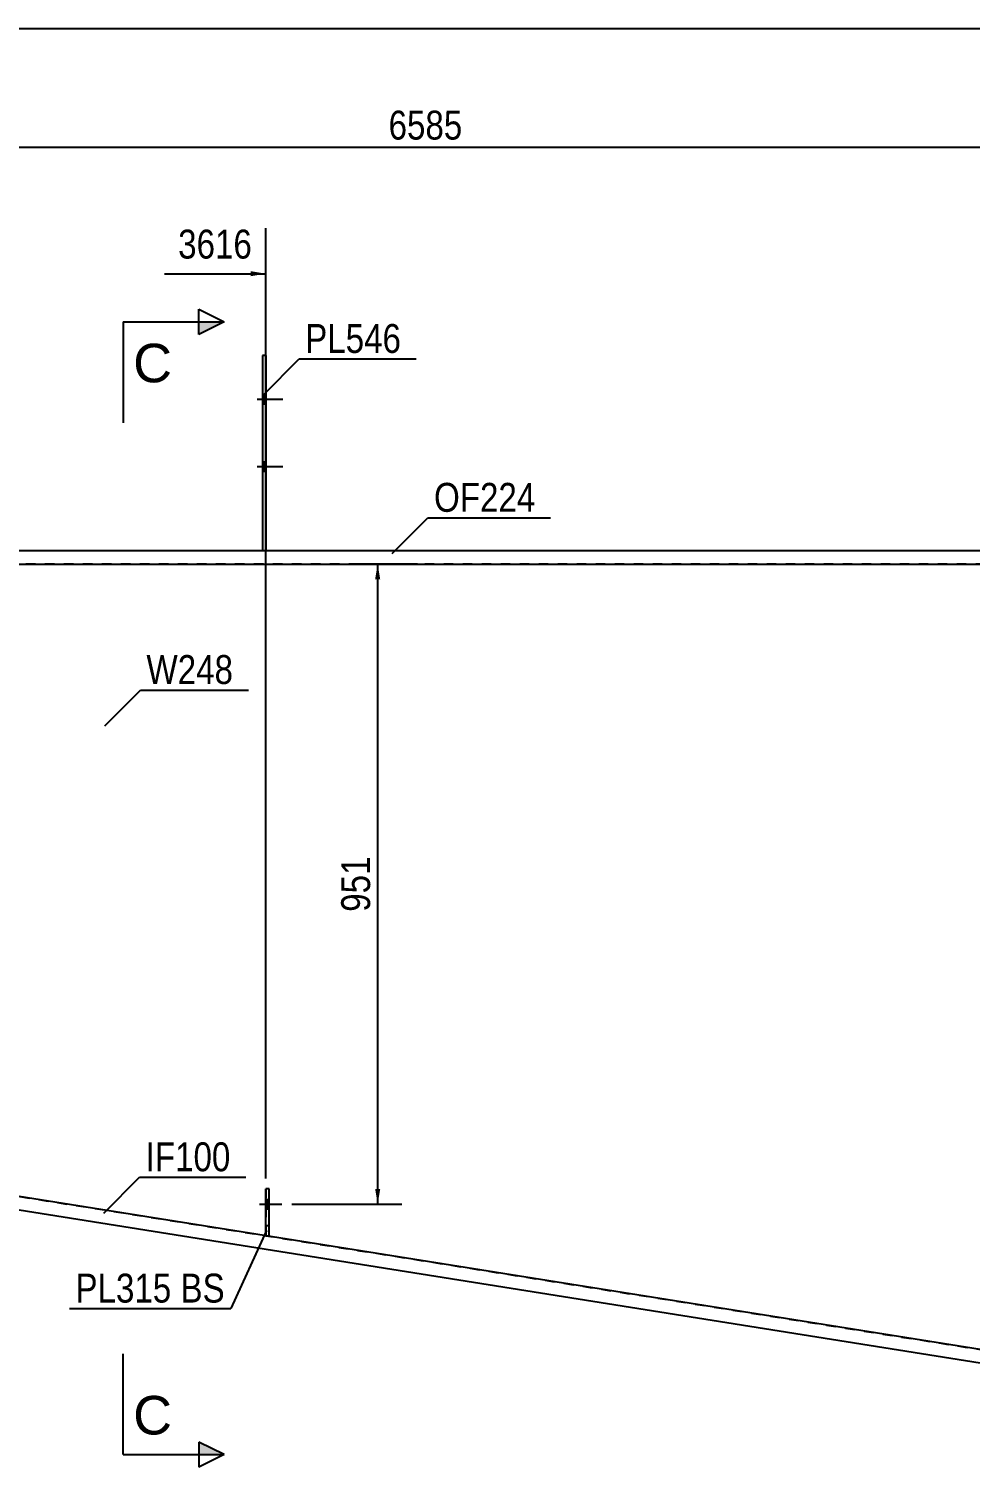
# Model space of a CAD drawing. Header units: millimetres. Extents: x -351 to 51, y -184 to 93.
# Drawn here: x -185.3 to -92.1, y -49.5 to 93 of the extents above; entities that cross this region are included whole.
import ezdxf

# ---------------------------------------------------------------- set-up
doc = ezdxf.new("R2010")
doc.units = ezdxf.units.MM
doc.linetypes.add('DXK_LINE_DOT1', pattern=[1.8814, 0.9407, -0.9407])
doc.linetypes.add('DXK_LINE_DOT2', pattern=[3.9198, 1.9599, -1.9599])
doc.styles.add('Arial', font='ARIAL.TTF', dxfattribs={"height": 0.2})
doc.styles.add('Arial Narrow', font='ARIALN.TTF', dxfattribs={"height": 0.2})

# ---------------------------------------------------------------- blocks, each defined once
blk = doc.blocks.new('Unknown-623384917-1210')
at = {"color": 5, "linetype": 'Continuous'}
blk.add_line((51.03, 93.04), (-348.97, 93.04), dxfattribs=at)
blk = doc.blocks.new('Bolt-623384917-1239 - 1231')
at = {"linetype": 'Continuous'}
for points in [[(-161.83, 55.87), (-161.83, 56.8), (-162.16, 56.8), (-162.16, 55.87)], [(-161.83, 55.87), (-161.83, 56.8), (-162.16, 56.8), (-162.16, 55.87)], [(-161.83, 49.2), (-161.83, 50.13), (-162.16, 50.13), (-162.16, 49.2)], [(-161.83, 49.2), (-161.83, 50.13), (-162.16, 50.13), (-162.16, 49.2)]]:
    blk.add_hatch(color=3, dxfattribs=at).paths.add_polyline_path(points)
at = {"color": 3, "linetype": 'Continuous'}
for p, q in [((-162.7, 56.33), (-160.16, 56.33)), ((-162.7, 56.33), (-160.16, 56.33)), ((-162.16, 56.8), (-161.83, 56.8)), ((-162.16, 56.8), (-161.83, 56.8)), ((-162.16, 55.87), (-161.83, 55.87)), ((-162.16, 55.87), (-161.83, 55.87)), ((-162.16, 50.13), (-161.83, 50.13)), ((-162.16, 50.13), (-161.83, 50.13)), ((-162.7, 49.67), (-160.16, 49.67)), ((-162.7, 49.67), (-160.16, 49.67)), ((-162.16, 49.2), (-161.83, 49.2)), ((-162.16, 49.2), (-161.83, 49.2))]:
    blk.add_line(p, q, dxfattribs=at)
blk = doc.blocks.new('Bolt-623384917-1235 - 1231')
at = {"color": 3, "linetype": 'DXK_LINE_DOT2'}
for p, q in [((-162.46, -23.42), (-160.26, -23.42)), ((-161.83, -22.95), (-161.5, -22.95)), ((-161.83, -23.89), (-161.5, -23.89))]:
    blk.add_line(p, q, dxfattribs=at)
blk = doc.blocks.new('Bolt-623384917-1236 - 1231')
at = {"linetype": 'Continuous'}
blk.add_hatch(color=3, dxfattribs=at).paths.add_polyline_path([(-161.5, -23.89), (-161.5, -22.95), (-161.83, -22.95), (-161.83, -23.89)])
at = {"color": 3, "linetype": 'Continuous'}
for p, q in [((-162.46, -23.42), (-160.26, -23.42)), ((-161.83, -22.95), (-161.5, -22.95)), ((-161.83, -23.89), (-161.5, -23.89))]:
    blk.add_line(p, q, dxfattribs=at)
blk = doc.blocks.new('Part-623384917-1864 - 1231')
at = {"color": 7, "linetype": 'DXK_LINE_DOT1'}
for p, q in [((-161.83, -21.89), (-161.83, -26.55)), ((-161.5, -21.89), (-161.83, -21.89)), ((-161.5, -26.55), (-161.5, -21.89)), ((-161.79, -26.55), (-161.5, -26.55))]:
    blk.add_line(p, q, dxfattribs=at)
blk = doc.blocks.new('Part-623384917-1771 - 1231')
at = {"color": 2, "linetype": 'Continuous'}
for p, q in [((-161.83, 60.67), (-162.16, 60.67)), ((-162.16, 60.67), (-162.16, 41.33)), ((-161.83, 60.67), (-161.83, 41.33))]:
    blk.add_line(p, q, dxfattribs=at)
at = {"color": 7, "linetype": 'DXK_LINE_DOT1'}
blk.add_line((-162.16, 41.33), (-161.83, 41.33), dxfattribs=at)
blk = doc.blocks.new('Part-623384917-1445 - 1231')
at = {"color": 2, "linetype": 'Continuous'}
for p, q in [((-192.26, 41.33), (22.38, 41.33)), ((-192.26, 41.33), (-192.26, 40)), ((22.38, 41.33), (22.38, 40)), ((-192.26, 40), (22.38, 40))]:
    blk.add_line(p, q, dxfattribs=at)
blk = doc.blocks.new('Part-623384917-1489 - 1231')
at = {"color": 2, "linetype": 'Continuous'}
blk.add_line((-202.91, 40), (-202.91, -20), dxfattribs=at)
at = {"color": 7, "linetype": 'DXK_LINE_DOT1'}
for p, q in [((-77.42, 40), (-202.91, 40)), ((-77.42, -40), (-77.42, 40)), ((-202.91, -20), (-77.42, -40))]:
    blk.add_line(p, q, dxfattribs=at)
blk = doc.blocks.new('Part-623384917-1533 - 1231')
at = {"color": 2, "linetype": 'Continuous'}
for p, q in [((-202.91, -20), (-203.12, -21.32)), ((-77.63, -41.32), (-203.12, -21.32)), ((-77.42, -40), (-202.91, -20)), ((-77.42, -40), (-77.63, -41.32))]:
    blk.add_line(p, q, dxfattribs=at)
blk = doc.blocks.new('Part-623384917-1842 - 1231')
at = {"color": 2, "linetype": 'Continuous'}
for p, q in [((-161.83, -26.55), (-161.83, -21.89)), ((-161.5, -21.89), (-161.83, -21.89)), ((-161.5, -26.55), (-161.5, -21.89)), ((-161.79, -26.55), (-161.5, -26.55))]:
    blk.add_line(p, q, dxfattribs=at)
at = {"color": 7, "linetype": 'DXK_LINE_DOT1'}
for p, q in [((-161.83, -25.55), (-161.5, -25.55)), ((-161.83, -26.55), (-161.83, -26.55)), ((-161.83, -26.55), (-161.79, -26.55))]:
    blk.add_line(p, q, dxfattribs=at)
blk = doc.blocks.new('StraightDimension-623384917-2165 - 1231')
at = {"color": 7, "linetype": 'Continuous'}
blk.add_line((-326.82, 81.31), (34.77, 81.31), dxfattribs=at)
at = {"color": 0}
blk.add_wipeout([(-141.77, 81.46), (-141.77, 85.66), (-150.28, 85.66), (-150.28, 81.46)], dxfattribs=at)
at = {"color": 3, "style": 'Arial Narrow'}
blk.add_text('6585', height=2.863, dxfattribs=at).set_placement((-149.68, 82.06))
blk = doc.blocks.new('StraightDimension-623384917-3603 - 1231')
at = {"linetype": 'Continuous'}
blk.add_hatch(color=7, dxfattribs=at).paths.add_polyline_path([(-163.33, 69.02), (-161.83, 68.77), (-163.33, 68.52)])
at = {"color": 7, "linetype": 'Continuous'}
for p, q in [((-161.83, -20.89), (-161.83, 73.27)), ((-171.89, 68.77), (-161.83, 68.77))]:
    blk.add_line(p, q, dxfattribs=at)
at = {"color": 0}
blk.add_wipeout([(-162.6, 69.67), (-162.6, 73.87), (-171.12, 73.87), (-171.12, 69.67)], dxfattribs=at)
at = {"color": 3, "style": 'Arial Narrow'}
blk.add_text('3616', height=2.863, dxfattribs=at).set_placement((-170.52, 70.27))
blk = doc.blocks.new('StraightDimension-623384917-6738 - 1231')
at = {"linetype": 'Continuous'}
for points in [[(-151.01, 38.5), (-150.76, 40), (-150.51, 38.5)], [(-150.51, -21.92), (-150.76, -23.42), (-151.01, -21.92)]]:
    blk.add_hatch(color=7, dxfattribs=at).paths.add_polyline_path(points)
at = {"color": 7, "linetype": 'Continuous'}
for p, q in [((-146.82, 40), (-153.01, 40)), ((-150.76, -23.42), (-150.76, 40)), ((-159.26, -23.42), (-148.36, -23.42))]:
    blk.add_line(p, q, dxfattribs=at)
at = {"color": 0}
blk.add_wipeout([(-150.91, 11.63), (-155.11, 11.63), (-155.11, 4.95), (-150.91, 4.95)], dxfattribs=at)
at = {"color": 3, "style": 'Arial Narrow'}
blk.add_text('951', height=2.863, rotation=90.0002, dxfattribs=at).set_placement((-151.51, 5.55))
blk = doc.blocks.new('Mark-623384917-1767 - 1231')
at = {"color": 0}
blk.add_wipeout([(-148.44, 60.92), (-148.44, 63.92), (-157.94, 63.92), (-157.94, 60.92)], dxfattribs=at)
blk.add_wipeout([(-148.44, 60.92), (-148.44, 63.92), (-157.94, 63.92), (-157.94, 60.92)], dxfattribs=at)
at = {"color": 7, "linetype": 'Continuous'}
for p, q in [((-162.08, 56.78), (-158.54, 60.32)), ((-158.54, 60.32), (-146.94, 60.32))]:
    blk.add_line(p, q, dxfattribs=at)
at = {"color": 3, "style": 'Arial Narrow'}
blk.add_text('PL546', height=2.863, dxfattribs=at).set_placement((-157.94, 60.92))
blk = doc.blocks.new('Mark-623384917-1441 - 1231')
at = {"color": 0}
blk.add_wipeout([(-135.13, 45.18), (-135.13, 48.18), (-145.18, 48.18), (-145.18, 45.18)], dxfattribs=at)
blk.add_wipeout([(-135.13, 45.18), (-135.13, 48.18), (-145.18, 48.18), (-145.18, 45.18)], dxfattribs=at)
at = {"color": 7, "linetype": 'Continuous'}
for p, q in [((-149.32, 41.05), (-145.78, 44.58)), ((-145.78, 44.58), (-133.63, 44.58))]:
    blk.add_line(p, q, dxfattribs=at)
at = {"color": 3, "style": 'Arial Narrow'}
blk.add_text('OF224', height=2.863, dxfattribs=at).set_placement((-145.18, 45.18))
blk = doc.blocks.new('Mark-623384917-1485 - 1231')
at = {"color": 0}
blk.add_wipeout([(-165.07, 28.12), (-165.07, 31.12), (-173.66, 31.12), (-173.66, 28.12)], dxfattribs=at)
blk.add_wipeout([(-165.07, 28.12), (-165.07, 31.12), (-173.66, 31.12), (-173.66, 28.12)], dxfattribs=at)
at = {"color": 7, "linetype": 'Continuous'}
for p, q in [((-177.79, 23.98), (-174.26, 27.52)), ((-174.26, 27.52), (-163.57, 27.52))]:
    blk.add_line(p, q, dxfattribs=at)
at = {"color": 3, "style": 'Arial Narrow'}
blk.add_text('W248', height=2.863, dxfattribs=at).set_placement((-173.66, 28.12))
blk = doc.blocks.new('Mark-623384917-1529 - 1231')
at = {"color": 0}
blk.add_wipeout([(-165.33, -20.16), (-165.33, -17.16), (-173.74, -17.16), (-173.74, -20.16)], dxfattribs=at)
blk.add_wipeout([(-165.33, -20.16), (-165.33, -17.16), (-173.74, -17.16), (-173.74, -20.16)], dxfattribs=at)
at = {"color": 7, "linetype": 'Continuous'}
for p, q in [((-177.87, -24.3), (-174.34, -20.76)), ((-174.34, -20.76), (-163.83, -20.76))]:
    blk.add_line(p, q, dxfattribs=at)
at = {"color": 3, "style": 'Arial Narrow'}
blk.add_text('IF100', height=2.863, dxfattribs=at).set_placement((-173.74, -20.16))
blk = doc.blocks.new('SectionMark-623384917-2607 - 1231')
at = {"linetype": 'Continuous'}
for points in [[(-168.48, 62.76), (-168.48, 64.01), (-165.98, 64.01)], [(-168.48, -48.24), (-168.48, -46.99), (-165.98, -48.24)]]:
    blk.add_hatch(color=30, dxfattribs=at).paths.add_polyline_path(points)
at = {"color": 30, "linetype": 'Continuous'}
for p, q in [((-168.48, 62.76), (-168.48, 65.26)), ((-168.48, 65.26), (-165.98, 64.01)), ((-175.98, 64.01), (-175.98, 54.01)), ((-175.98, 64.01), (-165.98, 64.01)), ((-165.98, 64.01), (-168.48, 62.76)), ((-175.98, -48.24), (-175.98, -38.24)), ((-165.98, -48.24), (-168.48, -46.99)), ((-168.48, -46.99), (-168.48, -49.49)), ((-175.98, -48.24), (-165.98, -48.24)), ((-165.98, -48.24), (-168.48, -49.49))]:
    blk.add_line(p, q, dxfattribs=at)
at = {"color": 0, "linetype": 'Continuous'}
for points in [[(-171.13, 58.01), (-171.13, 62.01), (-174.98, 62.01), (-174.98, 58.01)], [(-171.13, -46.24), (-171.13, -42.24), (-174.98, -42.24), (-174.98, -46.24)]]:
    blk.add_wipeout(points, dxfattribs=at)
at = {"color": 96, "linetype": 'Continuous', "style": 'Arial'}
for p in [(-174.98, 58.01), (-174.98, -46.24)]:
    blk.add_text('C', height=3.82, dxfattribs=at).set_placement(p)
blk = doc.blocks.new('MarkSet-623384917-2738 - 1231')
at = {"color": 0}
for points in [[(-171.19, -33.17), (-171.19, -30.17), (-180.69, -30.17), (-180.69, -33.17)], [(-165.9, -33.17), (-165.9, -30.17), (-170.29, -30.17), (-170.29, -33.17)]]:
    blk.add_wipeout(points, dxfattribs=at)
for points in [[(-171.19, -33.17), (-171.19, -30.17), (-180.69, -30.17), (-180.69, -33.17)], [(-165.9, -33.17), (-165.9, -30.17), (-170.29, -30.17), (-170.29, -33.17)]]:
    blk.add_wipeout(points, dxfattribs=at)
at = {"color": 7, "linetype": 'Continuous'}
for p in [(-161.77, -26.04), (-181.29, -33.77)]:
    blk.add_line(p, (-165.3, -33.77), dxfattribs=at)
at = {"color": 3, "style": 'Arial Narrow'}
for s, p in [('PL315', (-180.69, -33.17)), ('BS', (-170.29, -33.17))]:
    blk.add_text(s, height=2.863, dxfattribs=at).set_placement(p)

msp = doc.modelspace()

# ---------------------------------------------------------------- block references
for name in ['Unknown-623384917-1210', 'Part-623384917-1771 - 1231', 'Bolt-623384917-1239 - 1231', 'Part-623384917-1445 - 1231', 'Part-623384917-1489 - 1231', 'Part-623384917-1533 - 1231', 'Part-623384917-1864 - 1231', 'Part-623384917-1842 - 1231', 'Bolt-623384917-1235 - 1231', 'Bolt-623384917-1236 - 1231']:
    msp.add_blockref(name, (0, 0))

# ---------------------------------------------------------------- next in the draw order: block references
msp.add_blockref('StraightDimension-623384917-2165 - 1231', (0, 0))

# ---------------------------------------------------------------- next in the draw order: block references
for name in ['StraightDimension-623384917-3603 - 1231', 'Mark-623384917-1441 - 1231', 'StraightDimension-623384917-6738 - 1231']:
    msp.add_blockref(name, (0, 0))

# ---------------------------------------------------------------- next in the draw order: block references
for name in ['Mark-623384917-1767 - 1231', 'Mark-623384917-1485 - 1231', 'Mark-623384917-1529 - 1231']:
    msp.add_blockref(name, (0, 0))

# ---------------------------------------------------------------- next in the draw order: block references
msp.add_blockref('SectionMark-623384917-2607 - 1231', (0, 0))

# ---------------------------------------------------------------- next in the draw order: block references
msp.add_blockref('MarkSet-623384917-2738 - 1231', (0, 0))

doc.saveas('drawing.dxf')
